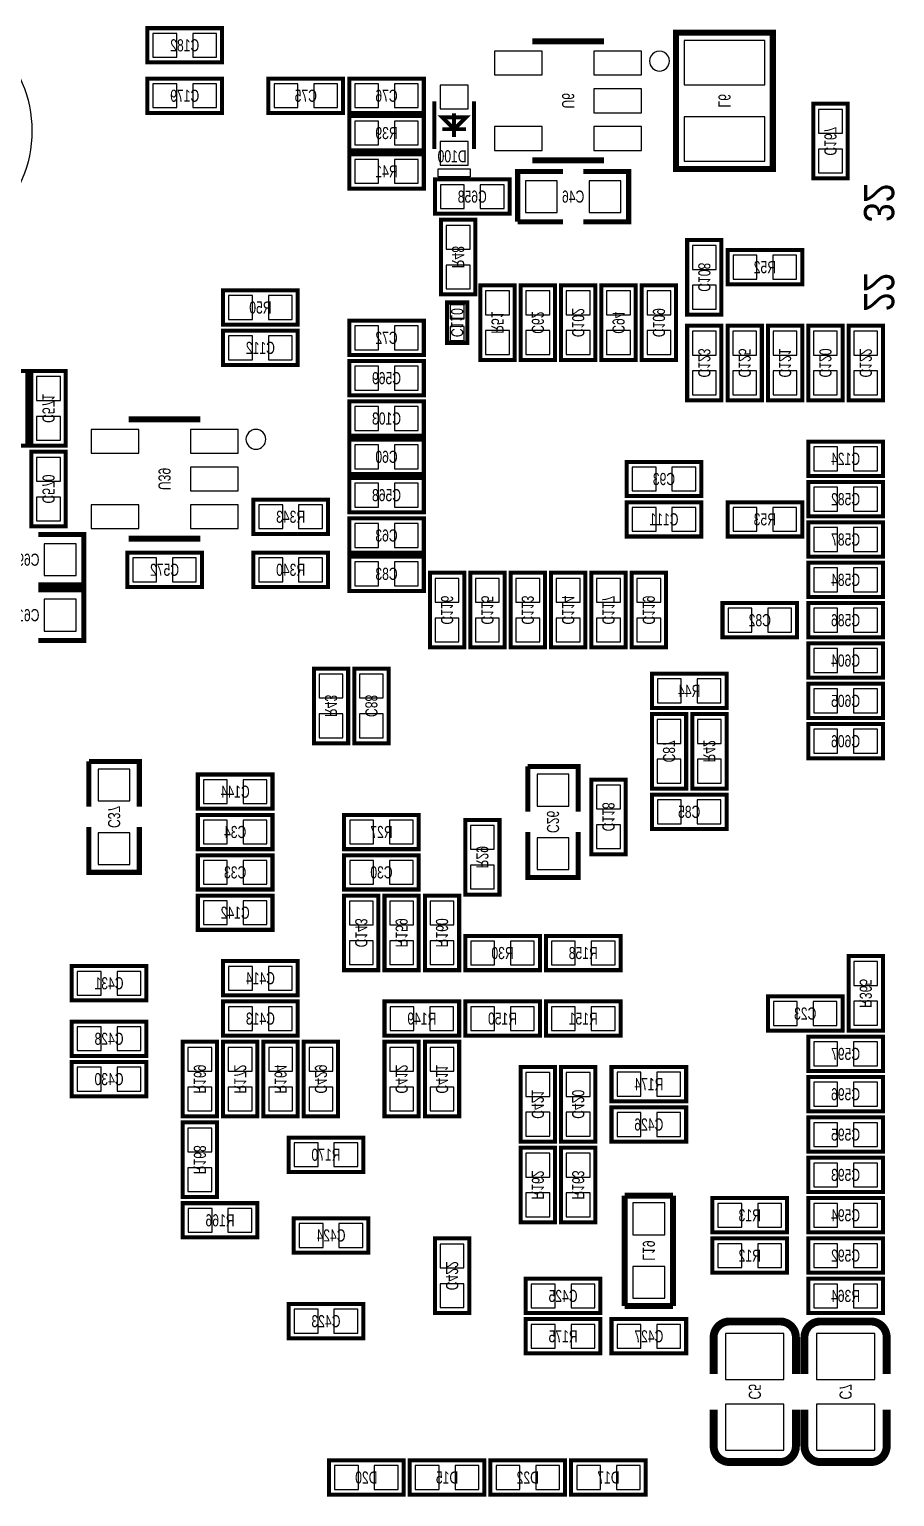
# Model space of a CAD drawing. Extents: x 0 to 125, y -7 to 87.
# Drawn here: x 73.81 to 95.6, y 16.92 to 53.87 of the extents above; entities that cross this region are included whole.
import ezdxf
from ezdxf.enums import TextEntityAlignment as Align

# ---------------------------------------------------------------- set-up
doc = ezdxf.new("R2010")
doc.units = 0
for name, color, linetype in [('PG_SILKSCREEN_BOTTOM', 150, 'CONTINUOUS'), ('PIN_BOTTOM', 202, 'CONTINUOUS'), ('RD_SILKSCREEN_BOTTOM', 150, 'CONTINUOUS')]:
    doc.layers.add(name, color=color, linetype=linetype)

msp = doc.modelspace()

# ---------------------------------------------------------------- linework, layer by layer
at = {"layer": 'PG_SILKSCREEN_BOTTOM'}
for points, const_width in [([(76.7842, 53.0352), (78.6638, 53.0352), (78.6638, 53.8988), (76.7842, 53.8988), (76.7842, 53.0352)], 0.1016), ([(88.275998, 53.569997), (86.476002, 53.569997)], 0.150012), ([(90.08999, 50.351182), (90.08999, 53.788818), (92.530168, 53.788818), (92.530168, 50.350928), (90.08999, 50.350928), (90.08999, 50.351182)], 0.1524), ([(76.7842, 51.7652), (78.6638, 51.7652), (78.6638, 52.6288), (76.7842, 52.6288), (76.7842, 51.7652)], 0.1016), ([(81.7118, 52.6288), (79.8322, 52.6288), (79.8322, 51.7652), (81.7118, 51.7652), (81.7118, 52.6288)], 0.1016), ([(81.8642, 51.7652), (83.7438, 51.7652), (83.7438, 52.6288), (81.8642, 52.6288), (81.8642, 51.7652)], 0.1016), ([(84.005801, 50.854991), (84.005801, 52.054989)], 0.1), ([(85.005799, 50.854991), (85.005799, 52.054989)], 0.1), ([(81.8642, 50.8254), (83.7438, 50.8254), (83.7438, 51.689), (81.8642, 51.689), (81.8642, 50.8254)], 0.1016), ([(84.5058, 51.15499), (84.5058, 51.754989)], 0.1), ([(93.5482, 51.9938), (93.5482, 50.1142), (94.4118, 50.1142), (94.4118, 51.9938), (93.5482, 51.9938)], 0.1016), ([(84.805799, 51.654989), (84.5058, 51.35499), (84.205801, 51.654989), (84.805799, 51.654989)], 0.1), ([(84.805799, 51.35499), (84.205801, 51.35499)], 0.1), ([(83.7438, 50.7238), (81.8642, 50.7238), (81.8642, 49.8602), (83.7438, 49.8602), (83.7438, 50.7238)], 0.1016), ([(86.476002, 50.570003), (88.275998, 50.570003)], 0.150012), ([(87.249, 50.292), (86.106, 50.292), (86.106, 49.022)], 0.127), ([(87.757, 49.022), (88.9, 49.022), (88.9, 50.292), (87.757, 50.292)], 0.127), ([(85.9028, 50.0888), (84.0232, 50.0888), (84.0232, 49.2252), (85.9028, 49.2252), (85.9028, 50.0888)], 0.1016), ([(84.1756, 49.0728), (84.1756, 47.1932), (85.0392, 47.1932), (85.0392, 49.0728), (84.1756, 49.0728)], 0.1016), ([(86.106, 49.022), (87.249, 49.022)], 0.127), ([(90.3732, 48.5648), (90.3732, 46.6852), (91.2368, 46.6852), (91.2368, 48.5648), (90.3732, 48.5648)], 0.1016), ([(91.3892, 47.4472), (93.2688, 47.4472), (93.2688, 48.3108), (91.3892, 48.3108), (91.3892, 47.4472)], 0.1016), ([(80.5688, 47.2948), (78.6892, 47.2948), (78.6892, 46.4312), (80.5688, 46.4312), (80.5688, 47.2948)], 0.1016), ([(86.0298, 45.5422), (86.0298, 47.4218), (85.1662, 47.4218), (85.1662, 45.5422), (86.0298, 45.5422)], 0.1016), ([(86.1822, 47.4218), (86.1822, 45.5422), (87.0458, 45.5422), (87.0458, 47.4218), (86.1822, 47.4218)], 0.1016), ([(87.1982, 47.4218), (87.1982, 45.5422), (88.0618, 45.5422), (88.0618, 47.4218), (87.1982, 47.4218)], 0.1016), ([(88.2142, 47.4218), (88.2142, 45.5422), (89.0778, 45.5422), (89.0778, 47.4218), (88.2142, 47.4218)], 0.1016), ([(89.2302, 47.4218), (89.2302, 45.5422), (90.0938, 45.5422), (90.0938, 47.4218), (89.2302, 47.4218)], 0.1016), ([(84.836, 46.99), (84.836, 45.974), (84.328, 45.974), (84.328, 46.99), (84.836, 46.99)], 0.1016), ([(81.8642, 45.6692), (83.7438, 45.6692), (83.7438, 46.5328), (81.8642, 46.5328), (81.8642, 45.6692)], 0.1016), ([(80.5688, 46.2788), (78.6892, 46.2788), (78.6892, 45.4152), (80.5688, 45.4152), (80.5688, 46.2788)], 0.1016), ([(91.2368, 44.5262), (91.2368, 46.4058), (90.3732, 46.4058), (90.3732, 44.5262), (91.2368, 44.5262)], 0.1016), ([(92.2528, 44.5262), (92.2528, 46.4058), (91.3892, 46.4058), (91.3892, 44.5262), (92.2528, 44.5262)], 0.1016), ([(93.2688, 44.5262), (93.2688, 46.4058), (92.4052, 46.4058), (92.4052, 44.5262), (93.2688, 44.5262)], 0.1016), ([(94.2848, 44.5262), (94.2848, 46.4058), (93.4212, 46.4058), (93.4212, 44.5262), (94.2848, 44.5262)], 0.1016), ([(95.3008, 44.5262), (95.3008, 46.4058), (94.4372, 46.4058), (94.4372, 44.5262), (95.3008, 44.5262)], 0.1016), ([(81.8642, 44.6532), (83.7438, 44.6532), (83.7438, 45.5168), (81.8642, 45.5168), (81.8642, 44.6532)], 0.1016), ([(73.7616, 43.3832), (73.7616, 45.2628), (72.898, 45.2628), (72.898, 43.3832), (73.7616, 43.3832)], 0.1016), ([(74.7268, 43.3832), (74.7268, 45.2628), (73.8632, 45.2628), (73.8632, 43.3832), (74.7268, 43.3832)], 0.1016), ([(81.8642, 43.6372), (83.7438, 43.6372), (83.7438, 44.5008), (81.8642, 44.5008), (81.8642, 43.6372)], 0.1016), ([(78.115998, 44.044997), (76.316002, 44.044997)], 0.150012), ([(73.8632, 43.2308), (73.8632, 41.3512), (74.7268, 41.3512), (74.7268, 43.2308), (73.8632, 43.2308)], 0.1016), ([(81.8642, 42.672), (83.7438, 42.672), (83.7438, 43.5356), (81.8642, 43.5356), (81.8642, 42.672)], 0.1016), ([(93.4212, 42.6212), (95.3008, 42.6212), (95.3008, 43.4848), (93.4212, 43.4848), (93.4212, 42.6212)], 0.1016), ([(90.7288, 42.9768), (88.8492, 42.9768), (88.8492, 42.1132), (90.7288, 42.1132), (90.7288, 42.9768)], 0.1016), ([(81.8642, 41.7068), (83.7438, 41.7068), (83.7438, 42.5704), (81.8642, 42.5704), (81.8642, 41.7068)], 0.1016), ([(95.3008, 42.4688), (93.4212, 42.4688), (93.4212, 41.6052), (95.3008, 41.6052), (95.3008, 42.4688)], 0.1016), ([(81.3308, 42.026789), (79.4512, 42.026789), (79.4512, 41.163189), (81.3308, 41.163189), (81.3308, 42.026789)], 0.1016), ([(90.7288, 41.9608), (88.8492, 41.9608), (88.8492, 41.0972), (90.7288, 41.0972), (90.7288, 41.9608)], 0.1016), ([(91.3892, 41.0972), (93.2688, 41.0972), (93.2688, 41.9608), (91.3892, 41.9608), (91.3892, 41.0972)], 0.1016), ([(81.8642, 40.6908), (83.7438, 40.6908), (83.7438, 41.5544), (81.8642, 41.5544), (81.8642, 40.6908)], 0.1016), ([(95.3008, 41.4528), (93.4212, 41.4528), (93.4212, 40.5892), (95.3008, 40.5892), (95.3008, 41.4528)], 0.1016), ([(74.041, 39.878), (75.184, 39.878), (75.184, 41.148), (74.041, 41.148)], 0.127), ([(76.316002, 41.045003), (78.115998, 41.045003)], 0.150012), ([(76.2762, 39.8272), (78.1558, 39.8272), (78.1558, 40.6908), (76.2762, 40.6908), (76.2762, 39.8272)], 0.1016), ([(81.3308, 40.6908), (79.4512, 40.6908), (79.4512, 39.8272), (81.3308, 39.8272), (81.3308, 40.6908)], 0.1016), ([(81.8642, 39.7256), (83.7438, 39.7256), (83.7438, 40.5892), (81.8642, 40.5892), (81.8642, 39.7256)], 0.1016), ([(95.3008, 40.4368), (93.4212, 40.4368), (93.4212, 39.5732), (95.3008, 39.5732), (95.3008, 40.4368)], 0.1016), ([(84.7598, 38.3032), (84.7598, 40.1828), (83.8962, 40.1828), (83.8962, 38.3032), (84.7598, 38.3032)], 0.1016), ([(85.7758, 38.3032), (85.7758, 40.1828), (84.9122, 40.1828), (84.9122, 38.3032), (85.7758, 38.3032)], 0.1016), ([(86.7918, 38.3032), (86.7918, 40.1828), (85.9282, 40.1828), (85.9282, 38.3032), (86.7918, 38.3032)], 0.1016), ([(87.8078, 38.3032), (87.8078, 40.1828), (86.9442, 40.1828), (86.9442, 38.3032), (87.8078, 38.3032)], 0.1016), ([(88.8238, 38.3032), (88.8238, 40.1828), (87.9602, 40.1828), (87.9602, 38.3032), (88.8238, 38.3032)], 0.1016), ([(89.8398, 38.3032), (89.8398, 40.1828), (88.9762, 40.1828), (88.9762, 38.3032), (89.8398, 38.3032)], 0.1016), ([(74.041, 38.481), (75.184, 38.481), (75.184, 39.751), (74.041, 39.751)], 0.127), ([(91.2622, 38.5572), (93.1418, 38.5572), (93.1418, 39.4208), (91.2622, 39.4208), (91.2622, 38.5572)], 0.1016), ([(95.3008, 39.4208), (93.4212, 39.4208), (93.4212, 38.5572), (95.3008, 38.5572), (95.3008, 39.4208)], 0.1016), ([(95.3008, 38.4048), (93.4212, 38.4048), (93.4212, 37.5412), (95.3008, 37.5412), (95.3008, 38.4048)], 0.1016), ([(81.8388, 35.8902), (81.8388, 37.7698), (80.9752, 37.7698), (80.9752, 35.8902), (81.8388, 35.8902)], 0.1016), ([(81.9912, 37.7698), (81.9912, 35.8902), (82.8548, 35.8902), (82.8548, 37.7698), (81.9912, 37.7698)], 0.1016), ([(89.4842, 36.7792), (91.3638, 36.7792), (91.3638, 37.6428), (89.4842, 37.6428), (89.4842, 36.7792)], 0.1016), ([(95.3008, 37.3888), (93.4212, 37.3888), (93.4212, 36.5252), (95.3008, 36.5252), (95.3008, 37.3888)], 0.1016), ([(90.3478, 34.7472), (90.3478, 36.6268), (89.4842, 36.6268), (89.4842, 34.7472), (90.3478, 34.7472)], 0.1016), ([(91.3638, 34.7472), (91.3638, 36.6268), (90.5002, 36.6268), (90.5002, 34.7472), (91.3638, 34.7472)], 0.1016), ([(95.3008, 36.3728), (93.4212, 36.3728), (93.4212, 35.5092), (95.3008, 35.5092), (95.3008, 36.3728)], 0.1016), ([(76.581, 34.29), (76.581, 35.433), (75.311, 35.433)], 0.127), ([(75.311, 35.433), (75.311, 34.29)], 0.127), ([(79.9338, 35.1028), (78.0542, 35.1028), (78.0542, 34.2392), (79.9338, 34.2392), (79.9338, 35.1028)], 0.1016), ([(87.63, 34.163), (87.63, 35.306), (86.36, 35.306)], 0.127), ([(86.36, 35.306), (86.36, 34.163)], 0.127), ([(87.9602, 34.9758), (87.9602, 33.0962), (88.8238, 33.0962), (88.8238, 34.9758), (87.9602, 34.9758)], 0.1016), ([(89.4842, 33.7312), (91.3638, 33.7312), (91.3638, 34.5948), (89.4842, 34.5948), (89.4842, 33.7312)], 0.1016), ([(79.9338, 34.0868), (78.0542, 34.0868), (78.0542, 33.2232), (79.9338, 33.2232), (79.9338, 34.0868)], 0.1016), ([(81.7372, 33.2232), (83.6168, 33.2232), (83.6168, 34.0868), (81.7372, 34.0868), (81.7372, 33.2232)], 0.1016), ([(84.7852, 33.9598), (84.7852, 32.0802), (85.6488, 32.0802), (85.6488, 33.9598), (84.7852, 33.9598)], 0.1016), ([(75.311, 33.782), (75.311, 32.639), (76.581, 32.639), (76.581, 33.782)], 0.127), ([(86.36, 33.655), (86.36, 32.512), (87.63, 32.512), (87.63, 33.655)], 0.127), ([(79.9338, 33.0708), (78.0542, 33.0708), (78.0542, 32.2072), (79.9338, 32.2072), (79.9338, 33.0708)], 0.1016), ([(81.7372, 32.2072), (83.6168, 32.2072), (83.6168, 33.0708), (81.7372, 33.0708), (81.7372, 32.2072)], 0.1016), ([(79.9338, 32.0548), (78.0542, 32.0548), (78.0542, 31.1912), (79.9338, 31.1912), (79.9338, 32.0548)], 0.1016), ([(81.7372, 32.0548), (81.7372, 30.1752), (82.6008, 30.1752), (82.6008, 32.0548), (81.7372, 32.0548)], 0.1016), ([(83.6168, 30.1752), (83.6168, 32.0548), (82.7532, 32.0548), (82.7532, 30.1752), (83.6168, 30.1752)], 0.1016), ([(84.6328, 30.1752), (84.6328, 32.0548), (83.7692, 32.0548), (83.7692, 30.1752), (84.6328, 30.1752)], 0.1016), ([(84.7852, 30.1752), (86.6648, 30.1752), (86.6648, 31.0388), (84.7852, 31.0388), (84.7852, 30.1752)], 0.1016), ([(86.8172, 30.1752), (88.6968, 30.1752), (88.6968, 31.0388), (86.8172, 31.0388), (86.8172, 30.1752)], 0.1016), ([(76.7588, 30.2768), (74.8792, 30.2768), (74.8792, 29.4132), (76.7588, 29.4132), (76.7588, 30.2768)], 0.1016), ([(78.6892, 29.5402), (80.5688, 29.5402), (80.5688, 30.4038), (78.6892, 30.4038), (78.6892, 29.5402)], 0.1016), ([(94.4372, 30.5308), (94.4372, 28.6512), (95.3008, 28.6512), (95.3008, 30.5308), (94.4372, 30.5308)], 0.1016), ([(94.2848, 29.5148), (92.4052, 29.5148), (92.4052, 28.6512), (94.2848, 28.6512), (94.2848, 29.5148)], 0.1016), ([(78.6892, 28.5242), (80.5688, 28.5242), (80.5688, 29.3878), (78.6892, 29.3878), (78.6892, 28.5242)], 0.1016), ([(82.7532, 28.5242), (84.6328, 28.5242), (84.6328, 29.3878), (82.7532, 29.3878), (82.7532, 28.5242)], 0.1016), ([(84.7852, 28.5242), (86.6648, 28.5242), (86.6648, 29.3878), (84.7852, 29.3878), (84.7852, 28.5242)], 0.1016), ([(86.8172, 28.5242), (88.6968, 28.5242), (88.6968, 29.3878), (86.8172, 29.3878), (86.8172, 28.5242)], 0.1016), ([(76.7588, 28.8798), (74.8792, 28.8798), (74.8792, 28.0162), (76.7588, 28.0162), (76.7588, 28.8798)], 0.1016), ([(95.3008, 28.4988), (93.4212, 28.4988), (93.4212, 27.6352), (95.3008, 27.6352), (95.3008, 28.4988)], 0.1016), ([(78.5368, 26.4922), (78.5368, 28.3718), (77.6732, 28.3718), (77.6732, 26.4922), (78.5368, 26.4922)], 0.1016), ([(79.5528, 26.4922), (79.5528, 28.3718), (78.6892, 28.3718), (78.6892, 26.4922), (79.5528, 26.4922)], 0.1016), ([(79.7052, 28.3718), (79.7052, 26.4922), (80.5688, 26.4922), (80.5688, 28.3718), (79.7052, 28.3718)], 0.1016), ([(80.7212, 28.3718), (80.7212, 26.4922), (81.5848, 26.4922), (81.5848, 28.3718), (80.7212, 28.3718)], 0.1016), ([(82.7532, 28.3718), (82.7532, 26.4922), (83.6168, 26.4922), (83.6168, 28.3718), (82.7532, 28.3718)], 0.1016), ([(83.7692, 28.3718), (83.7692, 26.4922), (84.6328, 26.4922), (84.6328, 28.3718), (83.7692, 28.3718)], 0.1016), ([(76.7588, 27.8638), (74.8792, 27.8638), (74.8792, 27.0002), (76.7588, 27.0002), (76.7588, 27.8638)], 0.1016), ([(86.1822, 27.7368), (86.1822, 25.8572), (87.0458, 25.8572), (87.0458, 27.7368), (86.1822, 27.7368)], 0.1016), ([(87.1982, 27.7368), (87.1982, 25.8572), (88.0618, 25.8572), (88.0618, 27.7368), (87.1982, 27.7368)], 0.1016), ([(88.4682, 26.8732), (90.3478, 26.8732), (90.3478, 27.7368), (88.4682, 27.7368), (88.4682, 26.8732)], 0.1016), ([(95.3008, 27.4828), (93.4212, 27.4828), (93.4212, 26.6192), (95.3008, 26.6192), (95.3008, 27.4828)], 0.1016), ([(90.3478, 26.7208), (88.4682, 26.7208), (88.4682, 25.8572), (90.3478, 25.8572), (90.3478, 26.7208)], 0.1016), ([(78.5368, 24.4602), (78.5368, 26.3398), (77.6732, 26.3398), (77.6732, 24.4602), (78.5368, 24.4602)], 0.1016), ([(95.3008, 26.4668), (93.4212, 26.4668), (93.4212, 25.6032), (95.3008, 25.6032), (95.3008, 26.4668)], 0.1016), ([(80.3402, 25.0952), (82.2198, 25.0952), (82.2198, 25.9588), (80.3402, 25.9588), (80.3402, 25.0952)], 0.1016), ([(86.1822, 25.7048), (86.1822, 23.8252), (87.0458, 23.8252), (87.0458, 25.7048), (86.1822, 25.7048)], 0.1016), ([(87.1982, 25.7048), (87.1982, 23.8252), (88.0618, 23.8252), (88.0618, 25.7048), (87.1982, 25.7048)], 0.1016), ([(95.3008, 25.4508), (93.4212, 25.4508), (93.4212, 24.5872), (95.3008, 24.5872), (95.3008, 25.4508)], 0.1016), ([(88.7984, 24.4983), (88.7984, 21.717)], 0.1524), ([(90.0176, 24.4983), (88.7984, 24.4983)], 0.1524), ([(90.0176, 21.717), (90.0176, 24.4983)], 0.1524), ([(92.8878, 24.4348), (91.0082, 24.4348), (91.0082, 23.5712), (92.8878, 23.5712), (92.8878, 24.4348)], 0.1016), ([(95.3008, 24.4348), (93.4212, 24.4348), (93.4212, 23.5712), (95.3008, 23.5712), (95.3008, 24.4348)], 0.1016), ([(77.6732, 23.4442), (79.5528, 23.4442), (79.5528, 24.3078), (77.6732, 24.3078), (77.6732, 23.4442)], 0.1016), ([(80.4672, 23.0632), (82.3468, 23.0632), (82.3468, 23.9268), (80.4672, 23.9268), (80.4672, 23.0632)], 0.1016), ([(84.8868, 21.5392), (84.8868, 23.4188), (84.0232, 23.4188), (84.0232, 21.5392), (84.8868, 21.5392)], 0.1016), ([(92.8878, 23.4188), (91.0082, 23.4188), (91.0082, 22.5552), (92.8878, 22.5552), (92.8878, 23.4188)], 0.1016), ([(95.3008, 23.4188), (93.4212, 23.4188), (93.4212, 22.5552), (95.3008, 22.5552), (95.3008, 23.4188)], 0.1016), ([(86.3092, 21.5392), (88.1888, 21.5392), (88.1888, 22.4028), (86.3092, 22.4028), (86.3092, 21.5392)], 0.1016), ([(95.3008, 22.4028), (93.4212, 22.4028), (93.4212, 21.5392), (95.3008, 21.5392), (95.3008, 22.4028)], 0.1016), ([(82.2198, 21.7678), (80.3402, 21.7678), (80.3402, 20.9042), (82.2198, 20.9042), (82.2198, 21.7678)], 0.1016), ([(88.1888, 21.3868), (86.3092, 21.3868), (86.3092, 20.5232), (88.1888, 20.5232), (88.1888, 21.3868)], 0.1016), ([(88.4682, 20.5232), (90.3478, 20.5232), (90.3478, 21.3868), (88.4682, 21.3868), (88.4682, 20.5232)], 0.1016), ([(88.7984, 21.717), (90.0176, 21.717)], 0.1524), ([(93.11005, 20.928076), (93.11005, 20.008088)], 0.199898), ([(95.39605, 20.928076), (95.39605, 20.008088)], 0.199898), ([(91.03995, 18.187924), (91.03995, 19.107912)], 0.199898), ([(93.32595, 18.187924), (93.32595, 19.107912)], 0.199898), ([(81.3562, 16.9672), (83.2358, 16.9672), (83.2358, 17.8308), (81.3562, 17.8308), (81.3562, 16.9672)], 0.1016), ([(85.2678, 17.8308), (83.3882, 17.8308), (83.3882, 16.9672), (85.2678, 16.9672), (85.2678, 17.8308)], 0.1016), ([(85.4202, 16.9672), (87.2998, 16.9672), (87.2998, 17.8308), (85.4202, 17.8308), (85.4202, 16.9672)], 0.1016), ([(89.3318, 17.8308), (87.4522, 17.8308), (87.4522, 16.9672), (89.3318, 16.9672), (89.3318, 17.8308)], 0.1016)]:
    msp.add_lwpolyline(points, dxfattribs=dict(at, const_width=const_width))
for points in [[(89.925982, 53.069998, 1), (89.426018, 53.070002, 1)], [(79.765982, 43.544998, 1), (79.266018, 43.545002, 1)]]:
    msp.add_lwpolyline(points, format="xyb", close=True, dxfattribs=at)
msp.add_lwpolyline([(84.905799, 50.154992), (84.105801, 50.154992), (84.105801, 50.354992), (84.905799, 50.354992)], close=True, dxfattribs=at)
at = {"layer": 'PG_SILKSCREEN_BOTTOM', "const_width": 0.199898}
for points in [[(91.03995, 20.008088), (91.03995, 20.928076, -0.4144), (91.44, 21.327872)], [(91.44, 21.327872), (92.71, 21.328126, -0.414214), (93.11005, 20.928076)], [(93.32595, 20.008088), (93.32595, 20.928076, -0.4144), (93.726, 21.327872)], [(93.726, 21.327872), (94.996, 21.328126, -0.414214), (95.39605, 20.928076)], [(93.11005, 19.107912), (93.11005, 18.187924, -0.414214), (92.71, 17.787874)], [(95.39605, 19.107912), (95.39605, 18.187924, -0.414214), (94.996, 17.787874)], [(92.71, 17.787874), (91.44, 17.787874, -0.414214), (91.03995, 18.187924)], [(94.996, 17.787874), (93.726, 17.787874, -0.414214), (93.32595, 18.187924)]]:
    msp.add_lwpolyline(points, format="xyb", dxfattribs=at)
at = {"layer": 'PIN_BOTTOM'}
for points in [[(76.924433, 53.766695), (76.924433, 53.167305), (77.523823, 53.167305), (77.523823, 53.766695)], [(77.924177, 53.766695), (77.924177, 53.167305), (78.523567, 53.167305), (78.523567, 53.766695)], [(90.297, 52.47005), (92.329, 52.47005), (92.329, 53.58765), (90.297, 53.58765)], [(86.725442, 53.319705), (85.526537, 53.319705), (85.526537, 52.720316), (86.725442, 52.720316)], [(89.225463, 53.319705), (88.026557, 53.319705), (88.026557, 52.720316), (89.225463, 52.720316)], [(76.924433, 52.496695), (76.924433, 51.897305), (77.523823, 51.897305), (77.523823, 52.496695)], [(77.924177, 52.496695), (77.924177, 51.897305), (78.523567, 51.897305), (78.523567, 52.496695)], [(80.571823, 51.897305), (80.571823, 52.496695), (79.972433, 52.496695), (79.972433, 51.897305)], [(81.571567, 51.897305), (81.571567, 52.496695), (80.972177, 52.496695), (80.972177, 51.897305)], [(82.004433, 52.496695), (82.004433, 51.897305), (82.603823, 51.897305), (82.603823, 52.496695)], [(83.004177, 52.496695), (83.004177, 51.897305), (83.603567, 51.897305), (83.603567, 52.496695)], [(84.155801, 51.864997), (84.855799, 51.864997), (84.855799, 52.464995), (84.155801, 52.464995)], [(89.225463, 52.369695), (88.026557, 52.369695), (88.026557, 51.770305), (89.225463, 51.770305)], [(94.279695, 51.853567), (93.680305, 51.853567), (93.680305, 51.254177), (94.279695, 51.254177)], [(82.004433, 51.556895), (82.004433, 50.957505), (82.603823, 50.957505), (82.603823, 51.556895)], [(83.004177, 51.556895), (83.004177, 50.957505), (83.603567, 50.957505), (83.603567, 51.556895)], [(86.725442, 51.419684), (85.526537, 51.419684), (85.526537, 50.820295), (86.725442, 50.820295)], [(89.225463, 51.419684), (88.026557, 51.419684), (88.026557, 50.820295), (89.225463, 50.820295)], [(90.297, 50.55235), (92.329, 50.55235), (92.329, 51.66995), (90.297, 51.66995)], [(84.155801, 50.444984), (84.855799, 50.444984), (84.855799, 51.044983), (84.155801, 51.044983)], [(94.279695, 50.853823), (93.680305, 50.853823), (93.680305, 50.254433), (94.279695, 50.254433)], [(82.603823, 49.992305), (82.603823, 50.591695), (82.004433, 50.591695), (82.004433, 49.992305)], [(83.603567, 49.992305), (83.603567, 50.591695), (83.004177, 50.591695), (83.004177, 49.992305)], [(84.762823, 49.357305), (84.762823, 49.956695), (84.163433, 49.956695), (84.163433, 49.357305)], [(85.762567, 49.357305), (85.762567, 49.956695), (85.163177, 49.956695), (85.163177, 49.357305)], [(86.30285, 50.05705), (86.30285, 49.25695), (87.10295, 49.25695), (87.10295, 50.05705)], [(87.90305, 50.05705), (87.90305, 49.25695), (88.70315, 49.25695), (88.70315, 50.05705)], [(84.907095, 48.932567), (84.307705, 48.932567), (84.307705, 48.333177), (84.907095, 48.333177)], [(91.104695, 48.424567), (90.505305, 48.424567), (90.505305, 47.825177), (91.104695, 47.825177)], [(91.529433, 48.178695), (91.529433, 47.579305), (92.128823, 47.579305), (92.128823, 48.178695)], [(92.529177, 48.178695), (92.529177, 47.579305), (93.128567, 47.579305), (93.128567, 48.178695)], [(84.907095, 47.932823), (84.307705, 47.932823), (84.307705, 47.333433), (84.907095, 47.333433)], [(91.104695, 47.424823), (90.505305, 47.424823), (90.505305, 46.825433), (91.104695, 46.825433)], [(79.428823, 46.563305), (79.428823, 47.162695), (78.829433, 47.162695), (78.829433, 46.563305)], [(80.428567, 46.563305), (80.428567, 47.162695), (79.829177, 47.162695), (79.829177, 46.563305)], [(84.757006, 46.932088), (84.406994, 46.932088), (84.406994, 46.582076), (84.757006, 46.582076)], [(85.298305, 46.682177), (85.897695, 46.682177), (85.897695, 47.281567), (85.298305, 47.281567)], [(86.913695, 47.281567), (86.314305, 47.281567), (86.314305, 46.682177), (86.913695, 46.682177)], [(87.929695, 47.281567), (87.330305, 47.281567), (87.330305, 46.682177), (87.929695, 46.682177)], [(88.945695, 47.281567), (88.346305, 47.281567), (88.346305, 46.682177), (88.945695, 46.682177)], [(89.961695, 47.281567), (89.362305, 47.281567), (89.362305, 46.682177), (89.961695, 46.682177)], [(82.004433, 46.400695), (82.004433, 45.801305), (82.603823, 45.801305), (82.603823, 46.400695)], [(83.004177, 46.400695), (83.004177, 45.801305), (83.603567, 45.801305), (83.603567, 46.400695)], [(84.757006, 46.381924), (84.406994, 46.381924), (84.406994, 46.031912), (84.757006, 46.031912)], [(85.298305, 45.682433), (85.897695, 45.682433), (85.897695, 46.281823), (85.298305, 46.281823)], [(86.913695, 46.281823), (86.314305, 46.281823), (86.314305, 45.682433), (86.913695, 45.682433)], [(87.929695, 46.281823), (87.330305, 46.281823), (87.330305, 45.682433), (87.929695, 45.682433)], [(88.945695, 46.281823), (88.346305, 46.281823), (88.346305, 45.682433), (88.945695, 45.682433)], [(89.961695, 46.281823), (89.362305, 46.281823), (89.362305, 45.682433), (89.961695, 45.682433)], [(90.505305, 45.666177), (91.104695, 45.666177), (91.104695, 46.265567), (90.505305, 46.265567)], [(91.521305, 45.666177), (92.120695, 45.666177), (92.120695, 46.265567), (91.521305, 46.265567)], [(92.537305, 45.666177), (93.136695, 45.666177), (93.136695, 46.265567), (92.537305, 46.265567)], [(93.553305, 45.666177), (94.152695, 45.666177), (94.152695, 46.265567), (93.553305, 46.265567)], [(94.569305, 45.666177), (95.168695, 45.666177), (95.168695, 46.265567), (94.569305, 46.265567)], [(79.428823, 45.547305), (79.428823, 46.146695), (78.829433, 46.146695), (78.829433, 45.547305)], [(80.428567, 45.547305), (80.428567, 46.146695), (79.829177, 46.146695), (79.829177, 45.547305)], [(73.995305, 44.523177), (74.594695, 44.523177), (74.594695, 45.122567), (73.995305, 45.122567)], [(82.004433, 45.384695), (82.004433, 44.785305), (82.603823, 44.785305), (82.603823, 45.384695)], [(83.004177, 45.384695), (83.004177, 44.785305), (83.603567, 44.785305), (83.603567, 45.384695)], [(90.505305, 44.666433), (91.104695, 44.666433), (91.104695, 45.265823), (90.505305, 45.265823)], [(91.521305, 44.666433), (92.120695, 44.666433), (92.120695, 45.265823), (91.521305, 45.265823)], [(92.537305, 44.666433), (93.136695, 44.666433), (93.136695, 45.265823), (92.537305, 45.265823)], [(93.553305, 44.666433), (94.152695, 44.666433), (94.152695, 45.265823), (93.553305, 45.265823)], [(94.569305, 44.666433), (95.168695, 44.666433), (95.168695, 45.265823), (94.569305, 45.265823)], [(82.004433, 44.368695), (82.004433, 43.769305), (82.603823, 43.769305), (82.603823, 44.368695)], [(83.004177, 44.368695), (83.004177, 43.769305), (83.603567, 43.769305), (83.603567, 44.368695)], [(73.995305, 43.523433), (74.594695, 43.523433), (74.594695, 44.122823), (73.995305, 44.122823)], [(76.565442, 43.794705), (75.366537, 43.794705), (75.366537, 43.195316), (76.565442, 43.195316)], [(79.065463, 43.794705), (77.866557, 43.794705), (77.866557, 43.195316), (79.065463, 43.195316)], [(82.004433, 43.403495), (82.004433, 42.804105), (82.603823, 42.804105), (82.603823, 43.403495)], [(83.004177, 43.403495), (83.004177, 42.804105), (83.603567, 42.804105), (83.603567, 43.403495)], [(93.561433, 43.352695), (93.561433, 42.753305), (94.160823, 42.753305), (94.160823, 43.352695)], [(94.561177, 43.352695), (94.561177, 42.753305), (95.160567, 42.753305), (95.160567, 43.352695)], [(74.594695, 43.090567), (73.995305, 43.090567), (73.995305, 42.491177), (74.594695, 42.491177)], [(79.065463, 42.844695), (77.866557, 42.844695), (77.866557, 42.245305), (79.065463, 42.245305)], [(89.588823, 42.245305), (89.588823, 42.844695), (88.989433, 42.844695), (88.989433, 42.245305)], [(90.588567, 42.245305), (90.588567, 42.844695), (89.989177, 42.844695), (89.989177, 42.245305)], [(82.004433, 42.438295), (82.004433, 41.838905), (82.603823, 41.838905), (82.603823, 42.438295)], [(83.004177, 42.438295), (83.004177, 41.838905), (83.603567, 41.838905), (83.603567, 42.438295)], [(94.160823, 41.737305), (94.160823, 42.336695), (93.561433, 42.336695), (93.561433, 41.737305)], [(95.160567, 41.737305), (95.160567, 42.336695), (94.561177, 42.336695), (94.561177, 41.737305)], [(74.594695, 42.090823), (73.995305, 42.090823), (73.995305, 41.491433), (74.594695, 41.491433)], [(76.565442, 41.894684), (75.366537, 41.894684), (75.366537, 41.295295), (76.565442, 41.295295)], [(79.065463, 41.894684), (77.866557, 41.894684), (77.866557, 41.295295), (79.065463, 41.295295)], [(80.190823, 41.295295), (80.190823, 41.894684), (79.591433, 41.894684), (79.591433, 41.295295)], [(81.190567, 41.295295), (81.190567, 41.894684), (80.591177, 41.894684), (80.591177, 41.295295)], [(89.588823, 41.229305), (89.588823, 41.828695), (88.989433, 41.828695), (88.989433, 41.229305)], [(90.588567, 41.229305), (90.588567, 41.828695), (89.989177, 41.828695), (89.989177, 41.229305)], [(91.529433, 41.828695), (91.529433, 41.229305), (92.128823, 41.229305), (92.128823, 41.828695)], [(92.529177, 41.828695), (92.529177, 41.229305), (93.128567, 41.229305), (93.128567, 41.828695)], [(82.004433, 41.422295), (82.004433, 40.822905), (82.603823, 40.822905), (82.603823, 41.422295)], [(83.004177, 41.422295), (83.004177, 40.822905), (83.603567, 40.822905), (83.603567, 41.422295)], [(94.160823, 40.721305), (94.160823, 41.320695), (93.561433, 41.320695), (93.561433, 40.721305)], [(95.160567, 40.721305), (95.160567, 41.320695), (94.561177, 41.320695), (94.561177, 40.721305)], [(74.18705, 40.91305), (74.18705, 40.11295), (74.98715, 40.11295), (74.98715, 40.91305)], [(76.416433, 40.558695), (76.416433, 39.959305), (77.015823, 39.959305), (77.015823, 40.558695)], [(77.416177, 40.558695), (77.416177, 39.959305), (78.015567, 39.959305), (78.015567, 40.558695)], [(80.190823, 39.959305), (80.190823, 40.558695), (79.591433, 40.558695), (79.591433, 39.959305)], [(81.190567, 39.959305), (81.190567, 40.558695), (80.591177, 40.558695), (80.591177, 39.959305)], [(82.004433, 40.457095), (82.004433, 39.857705), (82.603823, 39.857705), (82.603823, 40.457095)], [(83.004177, 40.457095), (83.004177, 39.857705), (83.603567, 39.857705), (83.603567, 40.457095)], [(94.160823, 39.705305), (94.160823, 40.304695), (93.561433, 40.304695), (93.561433, 39.705305)], [(95.160567, 39.705305), (95.160567, 40.304695), (94.561177, 40.304695), (94.561177, 39.705305)], [(84.028305, 39.443177), (84.627695, 39.443177), (84.627695, 40.042567), (84.028305, 40.042567)], [(85.044305, 39.443177), (85.643695, 39.443177), (85.643695, 40.042567), (85.044305, 40.042567)], [(86.060305, 39.443177), (86.659695, 39.443177), (86.659695, 40.042567), (86.060305, 40.042567)], [(87.076305, 39.443177), (87.675695, 39.443177), (87.675695, 40.042567), (87.076305, 40.042567)], [(88.092305, 39.443177), (88.691695, 39.443177), (88.691695, 40.042567), (88.092305, 40.042567)], [(89.108305, 39.443177), (89.707695, 39.443177), (89.707695, 40.042567), (89.108305, 40.042567)], [(74.18705, 39.51605), (74.18705, 38.71595), (74.98715, 38.71595), (74.98715, 39.51605)], [(91.402433, 39.288695), (91.402433, 38.689305), (92.001823, 38.689305), (92.001823, 39.288695)], [(92.402177, 39.288695), (92.402177, 38.689305), (93.001567, 38.689305), (93.001567, 39.288695)], [(94.160823, 38.689305), (94.160823, 39.288695), (93.561433, 39.288695), (93.561433, 38.689305)], [(95.160567, 38.689305), (95.160567, 39.288695), (94.561177, 39.288695), (94.561177, 38.689305)], [(84.028305, 38.443433), (84.627695, 38.443433), (84.627695, 39.042823), (84.028305, 39.042823)], [(85.044305, 38.443433), (85.643695, 38.443433), (85.643695, 39.042823), (85.044305, 39.042823)], [(86.060305, 38.443433), (86.659695, 38.443433), (86.659695, 39.042823), (86.060305, 39.042823)], [(87.076305, 38.443433), (87.675695, 38.443433), (87.675695, 39.042823), (87.076305, 39.042823)], [(88.092305, 38.443433), (88.691695, 38.443433), (88.691695, 39.042823), (88.092305, 39.042823)], [(89.108305, 38.443433), (89.707695, 38.443433), (89.707695, 39.042823), (89.108305, 39.042823)], [(94.160823, 37.673305), (94.160823, 38.272695), (93.561433, 38.272695), (93.561433, 37.673305)], [(95.160567, 37.673305), (95.160567, 38.272695), (94.561177, 38.272695), (94.561177, 37.673305)], [(81.107305, 37.030177), (81.706695, 37.030177), (81.706695, 37.629567), (81.107305, 37.629567)], [(82.722695, 37.629567), (82.123305, 37.629567), (82.123305, 37.030177), (82.722695, 37.030177)], [(89.624433, 37.510695), (89.624433, 36.911305), (90.223823, 36.911305), (90.223823, 37.510695)], [(90.624177, 37.510695), (90.624177, 36.911305), (91.223567, 36.911305), (91.223567, 37.510695)], [(94.160823, 36.657305), (94.160823, 37.256695), (93.561433, 37.256695), (93.561433, 36.657305)], [(95.160567, 36.657305), (95.160567, 37.256695), (94.561177, 37.256695), (94.561177, 36.657305)], [(81.107305, 36.030433), (81.706695, 36.030433), (81.706695, 36.629823), (81.107305, 36.629823)], [(82.722695, 36.629823), (82.123305, 36.629823), (82.123305, 36.030433), (82.722695, 36.030433)], [(89.616305, 35.887177), (90.215695, 35.887177), (90.215695, 36.486567), (89.616305, 36.486567)], [(90.632305, 35.887177), (91.231695, 35.887177), (91.231695, 36.486567), (90.632305, 36.486567)], [(94.160823, 35.641305), (94.160823, 36.240695), (93.561433, 36.240695), (93.561433, 35.641305)], [(95.160567, 35.641305), (95.160567, 36.240695), (94.561177, 36.240695), (94.561177, 35.641305)], [(89.616305, 34.887433), (90.215695, 34.887433), (90.215695, 35.486823), (89.616305, 35.486823)], [(90.632305, 34.887433), (91.231695, 34.887433), (91.231695, 35.486823), (90.632305, 35.486823)], [(76.34605, 35.23615), (75.54595, 35.23615), (75.54595, 34.43605), (76.34605, 34.43605)], [(87.39505, 35.10915), (86.59495, 35.10915), (86.59495, 34.30905), (87.39505, 34.30905)], [(78.793823, 34.371305), (78.793823, 34.970695), (78.194433, 34.970695), (78.194433, 34.371305)], [(79.793567, 34.371305), (79.793567, 34.970695), (79.194177, 34.970695), (79.194177, 34.371305)], [(88.691695, 34.835567), (88.092305, 34.835567), (88.092305, 34.236177), (88.691695, 34.236177)], [(89.624433, 34.462695), (89.624433, 33.863305), (90.223823, 33.863305), (90.223823, 34.462695)], [(90.624177, 34.462695), (90.624177, 33.863305), (91.223567, 33.863305), (91.223567, 34.462695)], [(76.34605, 33.63595), (75.54595, 33.63595), (75.54595, 32.83585), (76.34605, 32.83585)], [(78.793823, 33.355305), (78.793823, 33.954695), (78.194433, 33.954695), (78.194433, 33.355305)], [(79.793567, 33.355305), (79.793567, 33.954695), (79.194177, 33.954695), (79.194177, 33.355305)], [(81.877433, 33.954695), (81.877433, 33.355305), (82.476823, 33.355305), (82.476823, 33.954695)], [(82.877177, 33.954695), (82.877177, 33.355305), (83.476567, 33.355305), (83.476567, 33.954695)], [(85.516695, 33.819567), (84.917305, 33.819567), (84.917305, 33.220177), (85.516695, 33.220177)], [(88.691695, 33.835823), (88.092305, 33.835823), (88.092305, 33.236433), (88.691695, 33.236433)], [(87.39505, 33.50895), (86.59495, 33.50895), (86.59495, 32.70885), (87.39505, 32.70885)], [(78.793823, 32.339305), (78.793823, 32.938695), (78.194433, 32.938695), (78.194433, 32.339305)], [(79.793567, 32.339305), (79.793567, 32.938695), (79.194177, 32.938695), (79.194177, 32.339305)], [(81.877433, 32.938695), (81.877433, 32.339305), (82.476823, 32.339305), (82.476823, 32.938695)], [(82.877177, 32.938695), (82.877177, 32.339305), (83.476567, 32.339305), (83.476567, 32.938695)], [(85.516695, 32.819823), (84.917305, 32.819823), (84.917305, 32.220433), (85.516695, 32.220433)], [(78.793823, 31.323305), (78.793823, 31.922695), (78.194433, 31.922695), (78.194433, 31.323305)], [(79.793567, 31.323305), (79.793567, 31.922695), (79.194177, 31.922695), (79.194177, 31.323305)], [(82.468695, 31.914567), (81.869305, 31.914567), (81.869305, 31.315177), (82.468695, 31.315177)], [(82.885305, 31.315177), (83.484695, 31.315177), (83.484695, 31.914567), (82.885305, 31.914567)], [(83.901305, 31.315177), (84.500695, 31.315177), (84.500695, 31.914567), (83.901305, 31.914567)], [(82.468695, 30.914823), (81.869305, 30.914823), (81.869305, 30.315433), (82.468695, 30.315433)], [(82.885305, 30.315433), (83.484695, 30.315433), (83.484695, 30.914823), (82.885305, 30.914823)], [(83.901305, 30.315433), (84.500695, 30.315433), (84.500695, 30.914823), (83.901305, 30.914823)], [(84.925433, 30.906695), (84.925433, 30.307305), (85.524823, 30.307305), (85.524823, 30.906695)], [(85.925177, 30.906695), (85.925177, 30.307305), (86.524567, 30.307305), (86.524567, 30.906695)], [(86.957433, 30.906695), (86.957433, 30.307305), (87.556823, 30.307305), (87.556823, 30.906695)], [(87.957177, 30.906695), (87.957177, 30.307305), (88.556567, 30.307305), (88.556567, 30.906695)], [(95.168695, 30.390567), (94.569305, 30.390567), (94.569305, 29.791177), (95.168695, 29.791177)], [(75.618823, 29.545305), (75.618823, 30.144695), (75.019433, 30.144695), (75.019433, 29.545305)], [(76.618567, 29.545305), (76.618567, 30.144695), (76.019177, 30.144695), (76.019177, 29.545305)], [(78.829433, 30.271695), (78.829433, 29.672305), (79.428823, 29.672305), (79.428823, 30.271695)], [(79.829177, 30.271695), (79.829177, 29.672305), (80.428567, 29.672305), (80.428567, 30.271695)], [(78.829433, 29.255695), (78.829433, 28.656305), (79.428823, 28.656305), (79.428823, 29.255695)], [(79.829177, 29.255695), (79.829177, 28.656305), (80.428567, 28.656305), (80.428567, 29.255695)], [(82.893433, 29.255695), (82.893433, 28.656305), (83.492823, 28.656305), (83.492823, 29.255695)], [(83.893177, 29.255695), (83.893177, 28.656305), (84.492567, 28.656305), (84.492567, 29.255695)], [(84.925433, 29.255695), (84.925433, 28.656305), (85.524823, 28.656305), (85.524823, 29.255695)], [(85.925177, 29.255695), (85.925177, 28.656305), (86.524567, 28.656305), (86.524567, 29.255695)], [(86.957433, 29.255695), (86.957433, 28.656305), (87.556823, 28.656305), (87.556823, 29.255695)], [(87.957177, 29.255695), (87.957177, 28.656305), (88.556567, 28.656305), (88.556567, 29.255695)], [(93.144823, 28.783305), (93.144823, 29.382695), (92.545433, 29.382695), (92.545433, 28.783305)], [(94.144567, 28.783305), (94.144567, 29.382695), (93.545177, 29.382695), (93.545177, 28.783305)], [(95.168695, 29.390823), (94.569305, 29.390823), (94.569305, 28.791433), (95.168695, 28.791433)], [(75.618823, 28.148305), (75.618823, 28.747695), (75.019433, 28.747695), (75.019433, 28.148305)], [(76.618567, 28.148305), (76.618567, 28.747695), (76.019177, 28.747695), (76.019177, 28.148305)], [(77.805305, 27.632177), (78.404695, 27.632177), (78.404695, 28.231567), (77.805305, 28.231567)], [(78.821305, 27.632177), (79.420695, 27.632177), (79.420695, 28.231567), (78.821305, 28.231567)], [(80.436695, 28.231567), (79.837305, 28.231567), (79.837305, 27.632177), (80.436695, 27.632177)], [(81.452695, 28.231567), (80.853305, 28.231567), (80.853305, 27.632177), (81.452695, 27.632177)], [(83.484695, 28.231567), (82.885305, 28.231567), (82.885305, 27.632177), (83.484695, 27.632177)], [(84.500695, 28.231567), (83.901305, 28.231567), (83.901305, 27.632177), (84.500695, 27.632177)], [(94.160823, 27.767305), (94.160823, 28.366695), (93.561433, 28.366695), (93.561433, 27.767305)], [(95.160567, 27.767305), (95.160567, 28.366695), (94.561177, 28.366695), (94.561177, 27.767305)], [(75.618823, 27.132305), (75.618823, 27.731695), (75.019433, 27.731695), (75.019433, 27.132305)], [(76.618567, 27.132305), (76.618567, 27.731695), (76.019177, 27.731695), (76.019177, 27.132305)], [(86.913695, 27.596567), (86.314305, 27.596567), (86.314305, 26.997177), (86.913695, 26.997177)], [(87.929695, 27.596567), (87.330305, 27.596567), (87.330305, 26.997177), (87.929695, 26.997177)], [(88.608433, 27.604695), (88.608433, 27.005305), (89.207823, 27.005305), (89.207823, 27.604695)], [(89.608177, 27.604695), (89.608177, 27.005305), (90.207567, 27.005305), (90.207567, 27.604695)], [(94.160823, 26.751305), (94.160823, 27.350695), (93.561433, 27.350695), (93.561433, 26.751305)], [(95.160567, 26.751305), (95.160567, 27.350695), (94.561177, 27.350695), (94.561177, 26.751305)], [(77.805305, 26.632433), (78.404695, 26.632433), (78.404695, 27.231823), (77.805305, 27.231823)], [(78.821305, 26.632433), (79.420695, 26.632433), (79.420695, 27.231823), (78.821305, 27.231823)], [(80.436695, 27.231823), (79.837305, 27.231823), (79.837305, 26.632433), (80.436695, 26.632433)], [(81.452695, 27.231823), (80.853305, 27.231823), (80.853305, 26.632433), (81.452695, 26.632433)], [(83.484695, 27.231823), (82.885305, 27.231823), (82.885305, 26.632433), (83.484695, 26.632433)], [(84.500695, 27.231823), (83.901305, 27.231823), (83.901305, 26.632433), (84.500695, 26.632433)], [(86.913695, 26.596823), (86.314305, 26.596823), (86.314305, 25.997433), (86.913695, 25.997433)], [(87.929695, 26.596823), (87.330305, 26.596823), (87.330305, 25.997433), (87.929695, 25.997433)], [(89.207823, 25.989305), (89.207823, 26.588695), (88.608433, 26.588695), (88.608433, 25.989305)], [(90.207567, 25.989305), (90.207567, 26.588695), (89.608177, 26.588695), (89.608177, 25.989305)], [(94.160823, 25.735305), (94.160823, 26.334695), (93.561433, 26.334695), (93.561433, 25.735305)], [(95.160567, 25.735305), (95.160567, 26.334695), (94.561177, 26.334695), (94.561177, 25.735305)], [(77.805305, 25.600177), (78.404695, 25.600177), (78.404695, 26.199567), (77.805305, 26.199567)], [(80.480433, 25.826695), (80.480433, 25.227305), (81.079823, 25.227305), (81.079823, 25.826695)], [(81.480177, 25.826695), (81.480177, 25.227305), (82.079567, 25.227305), (82.079567, 25.826695)], [(86.913695, 25.564567), (86.314305, 25.564567), (86.314305, 24.965177), (86.913695, 24.965177)], [(87.929695, 25.564567), (87.330305, 25.564567), (87.330305, 24.965177), (87.929695, 24.965177)], [(77.805305, 24.600433), (78.404695, 24.600433), (78.404695, 25.199823), (77.805305, 25.199823)], [(94.160823, 24.719305), (94.160823, 25.318695), (93.561433, 25.318695), (93.561433, 24.719305)], [(95.160567, 24.719305), (95.160567, 25.318695), (94.561177, 25.318695), (94.561177, 24.719305)], [(86.913695, 24.564823), (86.314305, 24.564823), (86.314305, 23.965433), (86.913695, 23.965433)], [(87.929695, 24.564823), (87.330305, 24.564823), (87.330305, 23.965433), (87.929695, 23.965433)], [(77.813433, 24.175695), (77.813433, 23.576305), (78.412823, 23.576305), (78.412823, 24.175695)], [(78.813177, 24.175695), (78.813177, 23.576305), (79.412567, 23.576305), (79.412567, 24.175695)], [(89.80805, 24.31415), (89.00795, 24.31415), (89.00795, 23.51405), (89.80805, 23.51405)], [(91.747823, 23.703305), (91.747823, 24.302695), (91.148433, 24.302695), (91.148433, 23.703305)], [(92.747567, 23.703305), (92.747567, 24.302695), (92.148177, 24.302695), (92.148177, 23.703305)], [(94.160823, 23.703305), (94.160823, 24.302695), (93.561433, 24.302695), (93.561433, 23.703305)], [(95.160567, 23.703305), (95.160567, 24.302695), (94.561177, 24.302695), (94.561177, 23.703305)], [(80.607433, 23.794695), (80.607433, 23.195305), (81.206823, 23.195305), (81.206823, 23.794695)], [(81.607177, 23.794695), (81.607177, 23.195305), (82.206567, 23.195305), (82.206567, 23.794695)], [(91.747823, 22.687305), (91.747823, 23.286695), (91.148433, 23.286695), (91.148433, 22.687305)], [(92.747567, 22.687305), (92.747567, 23.286695), (92.148177, 23.286695), (92.148177, 22.687305)], [(94.160823, 22.687305), (94.160823, 23.286695), (93.561433, 23.286695), (93.561433, 22.687305)], [(95.160567, 22.687305), (95.160567, 23.286695), (94.561177, 23.286695), (94.561177, 22.687305)], [(84.155305, 22.679177), (84.754695, 22.679177), (84.754695, 23.278567), (84.155305, 23.278567)], [(89.80805, 22.71395), (89.00795, 22.71395), (89.00795, 21.91385), (89.80805, 21.91385)], [(84.155305, 21.679433), (84.754695, 21.679433), (84.754695, 22.278823), (84.155305, 22.278823)], [(86.449433, 22.270695), (86.449433, 21.671305), (87.048823, 21.671305), (87.048823, 22.270695)], [(87.449177, 22.270695), (87.449177, 21.671305), (88.048567, 21.671305), (88.048567, 22.270695)], [(94.160823, 21.671305), (94.160823, 22.270695), (93.561433, 22.270695), (93.561433, 21.671305)], [(95.160567, 21.671305), (95.160567, 22.270695), (94.561177, 22.270695), (94.561177, 21.671305)], [(81.079823, 21.036305), (81.079823, 21.635695), (80.480433, 21.635695), (80.480433, 21.036305)], [(82.079567, 21.036305), (82.079567, 21.635695), (81.480177, 21.635695), (81.480177, 21.036305)], [(87.048823, 20.655305), (87.048823, 21.254695), (86.449433, 21.254695), (86.449433, 20.655305)], [(88.048567, 20.655305), (88.048567, 21.254695), (87.449177, 21.254695), (87.449177, 20.655305)], [(88.608433, 21.254695), (88.608433, 20.655305), (89.207823, 20.655305), (89.207823, 21.254695)], [(89.608177, 21.254695), (89.608177, 20.655305), (90.207567, 20.655305), (90.207567, 21.254695)], [(91.340051, 19.868007), (92.809949, 19.868007), (92.809949, 21.028025), (91.340051, 21.028025)], [(93.626051, 19.868007), (95.095949, 19.868007), (95.095949, 21.028025), (93.626051, 21.028025)], [(91.340051, 18.087975), (92.809949, 18.087975), (92.809949, 19.247993), (91.340051, 19.247993)], [(93.626051, 18.087975), (95.095949, 18.087975), (95.095949, 19.247993), (93.626051, 19.247993)], [(81.496433, 17.698695), (81.496433, 17.099305), (82.095823, 17.099305), (82.095823, 17.698695)], [(82.496177, 17.698695), (82.496177, 17.099305), (83.095567, 17.099305), (83.095567, 17.698695)], [(84.127823, 17.099305), (84.127823, 17.698695), (83.528433, 17.698695), (83.528433, 17.099305)], [(85.127567, 17.099305), (85.127567, 17.698695), (84.528177, 17.698695), (84.528177, 17.099305)], [(85.560433, 17.698695), (85.560433, 17.099305), (86.159823, 17.099305), (86.159823, 17.698695)], [(86.560177, 17.698695), (86.560177, 17.099305), (87.159567, 17.099305), (87.159567, 17.698695)], [(88.191823, 17.099305), (88.191823, 17.698695), (87.592433, 17.698695), (87.592433, 17.099305)], [(89.191567, 17.099305), (89.191567, 17.698695), (88.592177, 17.698695), (88.592177, 17.099305)]]:
    msp.add_lwpolyline(points, close=True, dxfattribs=at)
msp.add_circle((70.776973, 51.310667), 3.099994, dxfattribs=at)

# ---------------------------------------------------------------- texts
at = {"layer": 'PG_SILKSCREEN_BOTTOM', "text_generation_flag": 2, "width": 0.866667}
for s, p in [('32', (94.822975, 49.010672)), ('22', (94.822975, 46.760663))]:
    msp.add_text(s, height=0.762, rotation=270, dxfattribs=at).set_placement(p)
at = {"layer": 'RD_SILKSCREEN_BOTTOM', "text_generation_flag": 2, "width": 0.75}
for s, p in [('C182', (77.724, 53.3146)), ('C179', (77.724, 52.0446)), ('C75', (80.772, 52.0446)), ('C76', (82.804, 52.0446)), ('R39', (82.804, 51.1048)), ('D100', (84.455, 50.5206)), ('R41', (82.804, 50.1396)), ('C658', (84.963, 49.5046)), ('C46', (87.503, 49.5046)), ('R52', (92.329, 47.7266)), ('R50', (79.629, 46.7106)), ('C72', (82.804, 45.9486)), ('C112', (79.629, 45.6946)), ('C569', (82.804, 44.9326)), ('C103', (82.804, 43.9166)), ('C60', (82.804, 42.9514)), ('C124', (94.361, 42.9006)), ('C93', (89.789, 42.3926)), ('C568', (82.804, 41.9862)), ('C582', (94.361, 41.8846)), ('R343', (80.391, 41.442589)), ('C111', (89.789, 41.3766)), ('R53', (92.329, 41.3766)), ('C63', (82.804, 40.9702)), ('C587', (94.361, 40.8686)), ('C69', (73.787, 40.3606)), ('C572', (77.216, 40.1066)), ('R340', (80.391, 40.1066)), ('C83', (82.804, 40.005)), ('C584', (94.361, 39.8526)), ('C61', (73.787, 38.9636)), ('C82', (92.202, 38.8366)), ('C586', (94.361, 38.8366)), ('C604', (94.361, 37.8206)), ('R44', (90.424, 37.0586)), ('C605', (94.361, 36.8046)), ('C606', (94.361, 35.7886)), ('C144', (78.994, 34.5186)), ('C85', (90.424, 34.0106)), ('C34', (78.994, 33.5026)), ('R27', (82.677, 33.5026)), ('C33', (78.994, 32.4866)), ('C30', (82.677, 32.4866)), ('C142', (78.994, 31.4706)), ('R30', (85.725, 30.4546)), ('R158', (87.757, 30.4546)), ('C431', (75.819, 29.6926)), ('C414', (79.629, 29.8196)), ('C23', (93.345, 28.9306)), ('C413', (79.629, 28.8036)), ('R149', (83.693, 28.8036)), ('R150', (85.725, 28.8036)), ('R151', (87.757, 28.8036)), ('C428', (75.819, 28.2956)), ('C597', (94.361, 27.9146)), ('C430', (75.819, 27.2796)), ('R174', (89.408, 27.1526)), ('C596', (94.361, 26.8986)), ('C426', (89.408, 26.1366)), ('C595', (94.361, 25.8826)), ('R170', (81.28, 25.3746)), ('C593', (94.361, 24.8666)), ('R166', (78.613, 23.7236)), ('R13', (91.948, 23.8506)), ('C594', (94.361, 23.8506)), ('C424', (81.407, 23.3426)), ('R12', (91.948, 22.8346)), ('C592', (94.361, 22.8346)), ('C425', (87.249, 21.8186)), ('R364', (94.361, 21.8186)), ('C423', (81.28, 21.1836)), ('R175', (87.249, 20.8026)), ('C427', (89.408, 20.8026)), ('D20', (82.296, 17.2466)), ('D15', (84.328, 17.2466)), ('D22', (86.36, 17.2466)), ('D17', (88.392, 17.2466))]:
    msp.add_text(s, height=0.3048, dxfattribs=at).set_placement(p, align=Align.CENTER)
for s, p in [('U6', (87.2236, 52.070356)), ('L6', (91.1606, 52.070356)), ('C167', (93.8276, 51.054356)), ('R48', (84.455, 48.133356)), ('C108', (90.6526, 47.625356)), ('C110', (84.4296, 46.482356)), ('R51', (85.4456, 46.482356)), ('C62', (86.4616, 46.482356)), ('C102', (87.4776, 46.482356)), ('C94', (88.4936, 46.482356)), ('C109', (89.5096, 46.482356)), ('C123', (90.6526, 45.466356)), ('C125', (91.6686, 45.466356)), ('C121', (92.6846, 45.466356)), ('C120', (93.7006, 45.466356)), ('C122', (94.7166, 45.466356)), ('C571', (74.1426, 44.323356)), ('C570', (74.1426, 42.291356)), ('U39', (77.0636, 42.545356)), ('C116', (84.1756, 39.243356)), ('C115', (85.1916, 39.243356)), ('C113', (86.2076, 39.243356)), ('C114', (87.2236, 39.243356)), ('C117', (88.2396, 39.243356)), ('C119', (89.2556, 39.243356)), ('R43', (81.2546, 36.830356)), ('C88', (82.2706, 36.830356)), ('C87', (89.7636, 35.687356)), ('R42', (90.7796, 35.687356)), ('C118', (88.2396, 34.036356)), ('C37', (75.7936, 34.036356)), ('C26', (86.8426, 33.909356)), ('R29', (85.0646, 33.020356)), ('C143', (82.0166, 31.115356)), ('R159', (83.0326, 31.115356)), ('R160', (84.0486, 31.115356)), ('R365', (94.7166, 29.591356)), ('R169', (77.9526, 27.432356)), ('R172', (78.9686, 27.432356)), ('R164', (79.9846, 27.432356)), ('C429', (81.0006, 27.432356)), ('C412', (83.0326, 27.432356)), ('C411', (84.0486, 27.432356)), ('C421', (86.4616, 26.797356)), ('C420', (87.4776, 26.797356)), ('R168', (77.9526, 25.400356)), ('R162', (86.4616, 24.765356)), ('R163', (87.4776, 24.765356)), ('L19', (89.2556, 23.114356)), ('C422', (84.3026, 22.479356)), ('C5', (91.9226, 19.558356)), ('C7', (94.2086, 19.558356))]:
    msp.add_text(s, height=0.3048, rotation=270, dxfattribs=at).set_placement(p, align=Align.CENTER)

doc.saveas('drawing.dxf')
